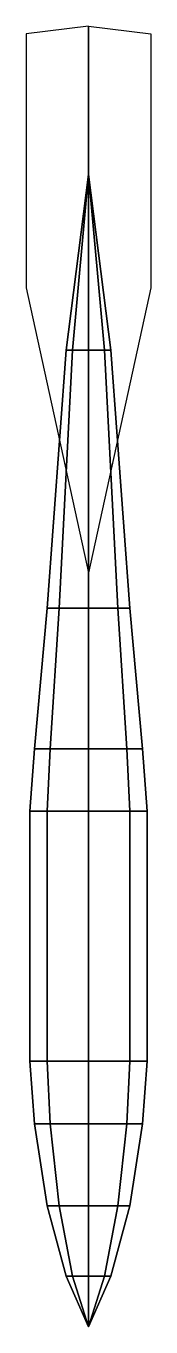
# Model space of a CAD drawing. Extents: x -0.08 to 0.08, y -0.5 to 1.16.
import ezdxf

# ---------------------------------------------------------------- set-up
doc = ezdxf.new("R2010")
doc.units = 0
doc.layers.add('BOMDS', color=1, linetype='CONTINUOUS')

msp = doc.modelspace()

# ---------------------------------------------------------------- linework, layer by layer
at = {"layer": 'BOMDS'}
for points in [[(0, 0.46), (0, 1.16), (-0.08, 1.15), (-0.08, 0.825)], [(0, 0.46), (0, 1.16), (0, 1.15, 0.08), (0, 0.825, 0.08)], [(0, 0.46), (0, 1.16), (0, 1.15, -0.08), (0, 0.825, -0.08)], [(0, 0.46), (0, 1.16), (0.08, 1.15), (0.08, 0.825)], [(0, 0.97), (-0.0287, 0.745), (-0.0203, 0.745, 0.0203), (0, 0.97)], [(0, 0.97), (-0.0203, 0.745, -0.0203), (-0.0287, 0.745), (0, 0.97)], [(0, 0.97), (-0.0203, 0.745, 0.0203), (0, 0.745, 0.0287), (0, 0.97)], [(0, 0.97), (0, 0.745, -0.0287), (-0.0203, 0.745, -0.0203), (0, 0.97)], [(0, 0.97), (0, 0.745, 0.0287), (0.0203, 0.745, 0.0203), (0, 0.97)], [(0, 0.97), (0.0203, 0.745, 0.0203), (0.0287, 0.745), (0, 0.97)], [(0, 0.97), (0.0287, 0.745), (0.0203, 0.745, -0.0203), (0, 0.97)], [(0, 0.97), (0.0203, 0.745, -0.0203), (0, 0.745, -0.0287), (0, 0.97)], [(-0.0287, 0.745), (-0.053, 0.415), (-0.0375, 0.415, 0.0375), (-0.0203, 0.745, 0.0203)], [(-0.0203, 0.745, -0.0203), (-0.0375, 0.415, -0.0375), (-0.053, 0.415), (-0.0287, 0.745)], [(-0.0203, 0.745, 0.0203), (-0.0375, 0.415, 0.0375), (0, 0.415, 0.053), (0, 0.745, 0.0287)], [(0, 0.745, -0.0287), (0, 0.415, -0.053), (-0.0375, 0.415, -0.0375), (-0.0203, 0.745, -0.0203)], [(0, 0.745, 0.0287), (0, 0.415, 0.053), (0.0375, 0.415, 0.0375), (0.0203, 0.745, 0.0203)], [(0.0203, 0.745, -0.0203), (0.0375, 0.415, -0.0375), (0, 0.415, -0.053), (0, 0.745, -0.0287)], [(0.0203, 0.745, 0.0203), (0.0375, 0.415, 0.0375), (0.053, 0.415), (0.0287, 0.745)], [(0.0287, 0.745), (0.053, 0.415), (0.0375, 0.415, -0.0375), (0.0203, 0.745, -0.0203)], [(-0.053, 0.415), (-0.0693, 0.235), (-0.049, 0.235, 0.049), (-0.0375, 0.415, 0.0375)], [(-0.0375, 0.415, -0.0375), (-0.049, 0.235, -0.049), (-0.0693, 0.235), (-0.053, 0.415)], [(-0.0375, 0.415, 0.0375), (-0.049, 0.235, 0.049), (0, 0.235, 0.0693), (0, 0.415, 0.053)], [(0, 0.415, -0.053), (0, 0.235, -0.0693), (-0.049, 0.235, -0.049), (-0.0375, 0.415, -0.0375)], [(0, 0.415, 0.053), (0, 0.235, 0.0693), (0.049, 0.235, 0.049), (0.0375, 0.415, 0.0375)], [(0.0375, 0.415, -0.0375), (0.049, 0.235, -0.049), (0, 0.235, -0.0693), (0, 0.415, -0.053)], [(0.0375, 0.415, 0.0375), (0.049, 0.235, 0.049), (0.0693, 0.235), (0.053, 0.415)], [(0.053, 0.415), (0.0693, 0.235), (0.049, 0.235, -0.049), (0.0375, 0.415, -0.0375)], [(-0.0693, 0.235), (-0.075, 0.155), (-0.053, 0.155, 0.053), (-0.049, 0.235, 0.049)], [(-0.049, 0.235, -0.049), (-0.053, 0.155, -0.053), (-0.075, 0.155), (-0.0693, 0.235)], [(-0.049, 0.235, 0.049), (-0.053, 0.155, 0.053), (0, 0.155, 0.075), (0, 0.235, 0.0693)], [(0, 0.235, -0.0693), (0, 0.155, -0.075), (-0.053, 0.155, -0.053), (-0.049, 0.235, -0.049)], [(0, 0.235, 0.0693), (0, 0.155, 0.075), (0.053, 0.155, 0.053), (0.049, 0.235, 0.049)], [(0.049, 0.235, -0.049), (0.053, 0.155, -0.053), (0, 0.155, -0.075), (0, 0.235, -0.0693)], [(0.049, 0.235, 0.049), (0.053, 0.155, 0.053), (0.075, 0.155), (0.0693, 0.235)], [(0.0693, 0.235), (0.075, 0.155), (0.053, 0.155, -0.053), (0.049, 0.235, -0.049)], [(-0.053, 0.155, 0.053), (-0.075, 0.155), (-0.075, -0.165), (-0.053, -0.165, 0.053)], [(-0.075, 0.155), (-0.053, 0.155, -0.053), (-0.053, -0.165, -0.053), (-0.075, -0.165)], [(0, 0.155, 0.075), (-0.053, 0.155, 0.053), (-0.053, -0.165, 0.053), (0, -0.165, 0.075)], [(-0.053, 0.155, -0.053), (0, 0.155, -0.075), (0, -0.165, -0.075), (-0.053, -0.165, -0.053)], [(0.053, 0.155, 0.053), (0, 0.155, 0.075), (0, -0.165, 0.075), (0.053, -0.165, 0.053)], [(0, 0.155, -0.075), (0.053, 0.155, -0.053), (0.053, -0.165, -0.053), (0, -0.165, -0.075)], [(0.075, 0.155), (0.053, 0.155, 0.053), (0.053, -0.165, 0.053), (0.075, -0.165)], [(0.053, 0.155, -0.053), (0.075, 0.155), (0.075, -0.165), (0.053, -0.165, -0.053)], [(-0.0693, -0.245), (-0.075, -0.165), (-0.053, -0.165, -0.053), (-0.049, -0.245, -0.049)], [(-0.049, -0.245, 0.049), (-0.053, -0.165, 0.053), (-0.075, -0.165), (-0.0693, -0.245)], [(-0.049, -0.245, -0.049), (-0.053, -0.165, -0.053), (0, -0.165, -0.075), (0, -0.245, -0.0693)], [(0, -0.245, 0.0693), (0, -0.165, 0.075), (-0.053, -0.165, 0.053), (-0.049, -0.245, 0.049)], [(0, -0.245, -0.0693), (0, -0.165, -0.075), (0.053, -0.165, -0.053), (0.049, -0.245, -0.049)], [(0.049, -0.245, 0.049), (0.053, -0.165, 0.053), (0, -0.165, 0.075), (0, -0.245, 0.0693)], [(0.049, -0.245, -0.049), (0.053, -0.165, -0.053), (0.075, -0.165), (0.0693, -0.245)], [(0.0693, -0.245), (0.075, -0.165), (0.053, -0.165, 0.053), (0.049, -0.245, 0.049)], [(-0.053, -0.35), (-0.0693, -0.245), (-0.049, -0.245, -0.049), (-0.0375, -0.35, -0.0375)], [(-0.0375, -0.35, 0.0375), (-0.049, -0.245, 0.049), (-0.0693, -0.245), (-0.053, -0.35)], [(-0.0375, -0.35, -0.0375), (-0.049, -0.245, -0.049), (0, -0.245, -0.0693), (0, -0.35, -0.053)], [(0, -0.35, 0.053), (0, -0.245, 0.0693), (-0.049, -0.245, 0.049), (-0.0375, -0.35, 0.0375)], [(0, -0.35, -0.053), (0, -0.245, -0.0693), (0.049, -0.245, -0.049), (0.0375, -0.35, -0.0375)], [(0.0375, -0.35, 0.0375), (0.049, -0.245, 0.049), (0, -0.245, 0.0693), (0, -0.35, 0.053)], [(0.0375, -0.35, -0.0375), (0.049, -0.245, -0.049), (0.0693, -0.245), (0.053, -0.35)], [(0.053, -0.35), (0.0693, -0.245), (0.049, -0.245, 0.049), (0.0375, -0.35, 0.0375)], [(-0.0287, -0.44), (-0.053, -0.35), (-0.0375, -0.35, -0.0375), (-0.0203, -0.44, -0.0203)], [(-0.0203, -0.44, 0.0203), (-0.0375, -0.35, 0.0375), (-0.053, -0.35), (-0.0287, -0.44)], [(-0.0203, -0.44, -0.0203), (-0.0375, -0.35, -0.0375), (0, -0.35, -0.053), (0, -0.44, -0.0287)], [(0, -0.44, 0.0287), (0, -0.35, 0.053), (-0.0375, -0.35, 0.0375), (-0.0203, -0.44, 0.0203)], [(0, -0.44, -0.0287), (0, -0.35, -0.053), (0.0375, -0.35, -0.0375), (0.0203, -0.44, -0.0203)], [(0.0203, -0.44, 0.0203), (0.0375, -0.35, 0.0375), (0, -0.35, 0.053), (0, -0.44, 0.0287)], [(0.0203, -0.44, -0.0203), (0.0375, -0.35, -0.0375), (0.053, -0.35), (0.0287, -0.44)], [(0.0287, -0.44), (0.053, -0.35), (0.0375, -0.35, 0.0375), (0.0203, -0.44, 0.0203)], [(0, -0.505), (-0.0287, -0.44), (-0.0203, -0.44, -0.0203), (0, -0.505)], [(0, -0.505), (-0.0203, -0.44, 0.0203), (-0.0287, -0.44), (0, -0.505)], [(0, -0.505), (-0.0203, -0.44, -0.0203), (0, -0.44, -0.0287), (0, -0.505)], [(0, -0.505), (0, -0.44, 0.0287), (-0.0203, -0.44, 0.0203), (0, -0.505)], [(0, -0.505), (0, -0.44, -0.0287), (0.0203, -0.44, -0.0203), (0, -0.505)], [(0, -0.505), (0.0203, -0.44, -0.0203), (0.0287, -0.44), (0, -0.505)], [(0, -0.505), (0.0287, -0.44), (0.0203, -0.44, 0.0203), (0, -0.505)], [(0, -0.505), (0.0203, -0.44, 0.0203), (0, -0.44, 0.0287), (0, -0.505)]]:
    msp.add_3dface(points, dxfattribs=at)

doc.saveas('drawing.dxf')
